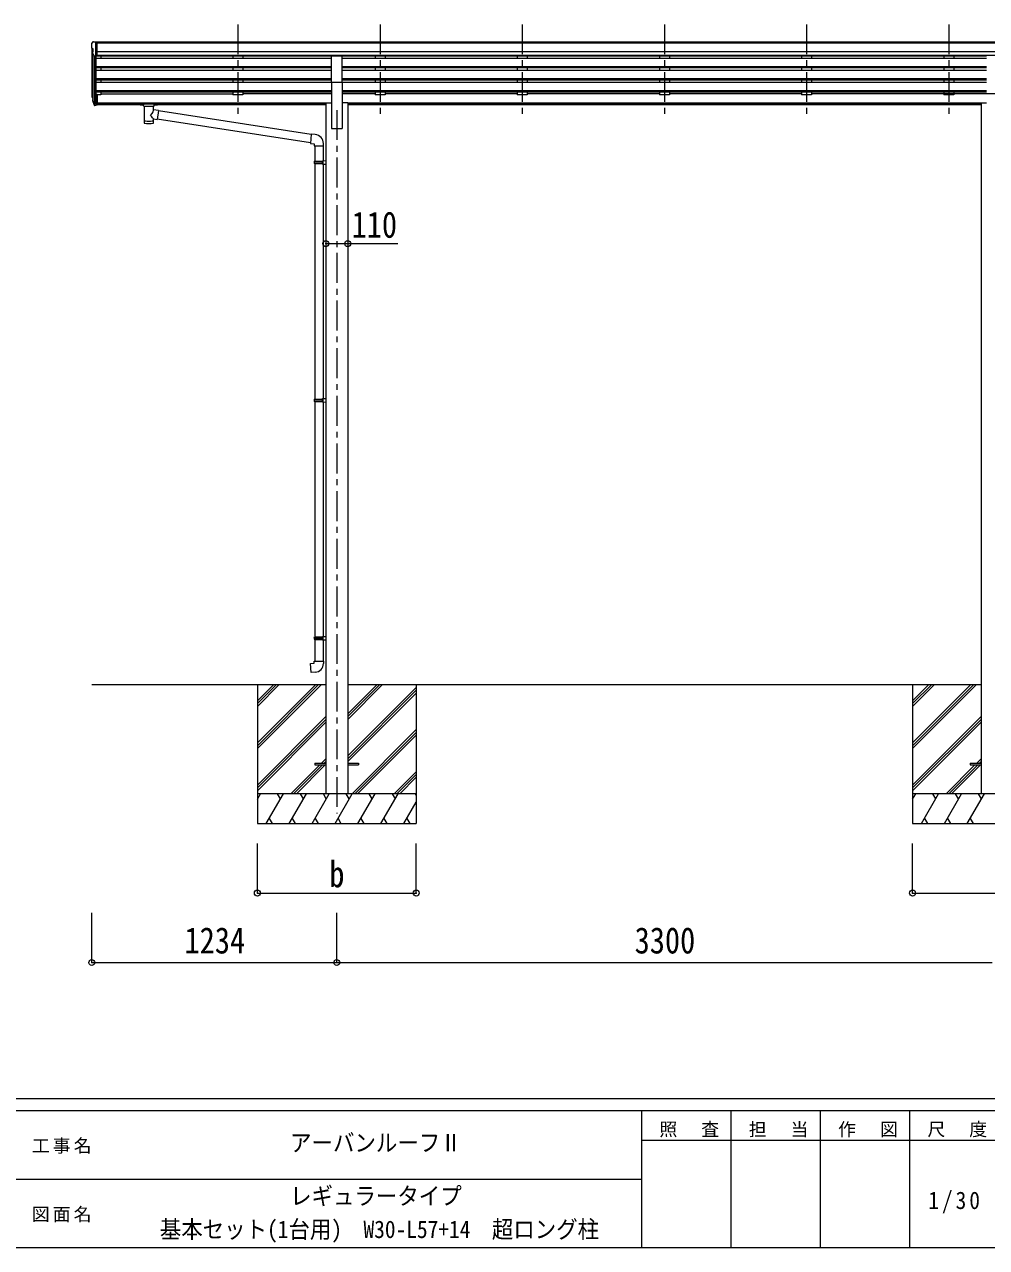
# Model space of a CAD drawing. Units: millimetres at full size, sheet at 1:30; some dimension numbers follow another scale. Extents: x -8432 to 8432, y -5820 to 5820.
# Drawn here: x -407 to 4439, y -5820 to 340 of the extents above; entities that cross this region are included whole.
import ezdxf
from ezdxf.enums import TextEntityAlignment as Align

# ---------------------------------------------------------------- set-up
doc = ezdxf.new("R2010")
doc.units = ezdxf.units.MM
doc.header["$LTSCALE"] = 30
doc.header["$PDMODE"] = 32
doc.header["$PDSIZE"] = 30
doc.linetypes.add('CHAIN1', pattern=[8, 5, -1, 1, -1])
for name, color, linetype, lineweight in [('0-0_0', 7, 'Continuous', 9), ('0-1_本体', 5, 'CHAIN1', 9), ('0-3_ELV2', 4, 'Continuous', 9), ('0-6_OTH_LINE', 6, 'Continuous', 9), ('0-9_OUTLINE', 7, 'Continuous', 9), ('F-0_240', 7, 'Continuous', 9)]:
    doc.layers.add(name, color=color, linetype=linetype, lineweight=lineweight)
doc.styles.add('ＭＳ ゴシック', font='')
doc.styles.get('ＭＳ ゴシック').set_extended_font_data('MS Gothic')

msp = doc.modelspace()

# ---------------------------------------------------------------- linework, layer by layer
at = {"layer": '0-0_0'}
for p, q in [((-67.82, -2984.66), (1110.99, -2984.66)), ((766.19, -2984.66), (766.19, -3684.65)), ((766.19, -3278.83), (1060.36, -2984.66)), ((766.19, -3292.97), (1074.51, -2984.66)), ((766.19, -3307.12), (1088.65, -2984.66)), ((766.19, -3094.99), (876.52, -2984.66)), ((766.19, -3080.84), (862.37, -2984.66)), ((766.19, -3066.7), (848.23, -2984.66)), ((1221.39, -3160.29), (1397.02, -2984.66)), ((1221.39, -3146.14), (1382.87, -2984.66)), ((1221.39, -3132), (1368.73, -2984.66)), ((1221.39, -2984.66), (4410.99, -2984.66)), ((1221.39, -3344.13), (1566.19, -2999.33)), ((1221.39, -3358.27), (1566.19, -3013.48)), ((1566.19, -2984.66), (1566.19, -3684.65)), ((4066.19, -2984.66), (4066.19, -3684.65)), ((4066.19, -3278.83), (4360.36, -2984.66)), ((4066.19, -3292.97), (4374.51, -2984.66)), ((4066.19, -3307.12), (4388.65, -2984.66)), ((4066.19, -3094.99), (4176.52, -2984.66)), ((4066.19, -3080.84), (4162.37, -2984.66)), ((4066.19, -3066.7), (4148.23, -2984.66)), ((1221.39, -3372.42), (1566.19, -3027.62)), ((766.19, -3490.96), (1110.99, -3146.17)), ((766.19, -3505.11), (1110.99, -3160.31)), ((766.19, -3519.25), (1110.99, -3174.45)), ((4066.19, -3490.96), (4410.99, -3146.17)), ((4066.19, -3505.11), (4410.99, -3160.31)), ((4066.19, -3519.25), (4410.99, -3174.45)), ((1242.99, -3534.65), (1566.19, -3211.47)), ((1257.14, -3534.65), (1566.19, -3225.61)), ((1271.28, -3534.65), (1566.19, -3239.75)), ((1089.13, -3380.16), (1110.99, -3358.3)), ((1103.27, -3380.16), (1110.99, -3372.44)), ((4389.13, -3380.16), (4410.99, -3358.3)), ((4403.27, -3380.16), (4410.99, -3372.44)), ((934.63, -3534.65), (1080.13, -3389.16)), ((948.77, -3534.65), (1094.27, -3389.16)), ((962.91, -3534.65), (1108.41, -3389.16)), ((1455.13, -3534.65), (1566.19, -3423.6)), ((1469.27, -3534.65), (1566.19, -3437.74)), ((4234.63, -3534.65), (4380.13, -3389.16)), ((4248.77, -3534.65), (4394.27, -3389.16)), ((4262.91, -3534.65), (4408.41, -3389.16)), ((1483.41, -3534.65), (1566.19, -3451.88)), ((1566.19, -3534.65), (766.19, -3534.65)), ((766.19, -3562.16), (782.06, -3534.65)), ((810.93, -3684.65), (897.53, -3534.65)), ((882.53, -3560.64), (867.53, -3534.65)), ((926.4, -3684.65), (1013, -3534.65)), ((998, -3560.64), (983, -3534.65)), ((1041.87, -3684.65), (1128.47, -3534.65)), ((1113.47, -3560.64), (1098.47, -3534.65)), ((1157.34, -3684.65), (1243.94, -3534.65)), ((1228.94, -3560.64), (1213.94, -3534.65)), ((1272.81, -3684.65), (1359.41, -3534.65)), ((1344.41, -3560.64), (1329.41, -3534.65)), ((1388.28, -3684.65), (1474.88, -3534.65)), ((1444.88, -3534.65), (1459.88, -3560.64)), ((1560.35, -3534.65), (1566.19, -3544.75)), ((4866.19, -3534.65), (4066.19, -3534.65)), ((4066.19, -3562.16), (4082.06, -3534.65)), ((4110.93, -3684.65), (4197.53, -3534.65)), ((4182.53, -3560.64), (4167.53, -3534.65)), ((4226.4, -3684.65), (4313, -3534.65)), ((4298, -3560.64), (4283, -3534.65)), ((4341.87, -3684.65), (4428.47, -3534.65)), ((4413.47, -3560.64), (4398.47, -3534.65)), ((1503.75, -3684.65), (1566.19, -3576.52)), ((766.19, -3684.65), (1566.19, -3684.65)), ((825.93, -3658.68), (840.93, -3684.65)), ((941.4, -3658.68), (956.4, -3684.65)), ((1056.87, -3658.67), (1071.87, -3684.65)), ((1172.34, -3658.67), (1187.34, -3684.65)), ((1287.81, -3658.67), (1302.81, -3684.65)), ((1403.28, -3658.68), (1418.28, -3684.65)), ((1518.75, -3658.68), (1533.75, -3684.65)), ((4066.19, -3684.65), (4866.19, -3684.65)), ((4125.93, -3658.68), (4140.93, -3684.65)), ((4241.4, -3658.68), (4256.4, -3684.65)), ((4356.87, -3658.67), (4371.87, -3684.65))]:
    msp.add_line(p, q, dxfattribs=at)
at = {"layer": '0-1_本体'}
for p, q in [((668.18, 339.75), (668.18, -137.77)), ((1384.18, 339.75), (1384.18, -137.77)), ((2100.18, 339.75), (2100.18, -137.77)), ((2816.18, 339.75), (2816.18, -137.77)), ((3532.18, 339.75), (3532.18, -137.77)), ((4248.19, 339.75), (4248.19, -137.77)), ((1166.19, -91.09), (1166.19, -3634.66))]:
    msp.add_line(p, q, dxfattribs=at)
at = {"layer": '0-3_ELV2'}
for p, q in [((-62.91, 251.66), (-66.97, 245.85)), ((-59.82, 252.23), (-62.15, 252.08)), ((-59.82, 252.23), (-41.32, 252.23)), ((-47.82, 179.24), (-47.82, 252.23)), ((-41.32, 252.23), (-31.32, 252.14)), ((-41.32, 180.24), (-41.32, 252.23)), ((5663.69, 250.62), (-41.32, 250.62)), ((-31.32, 250.62), (-31.32, 252.14)), ((-69.82, 242.85), (-69.82, 242.23)), ((-67.81, 221.65), (-67.81, -13.01)), ((-67.28, 221.04), (-61.97, 217.97)), ((-55.44, 181.05), (-64.44, 196.65)), ((-62.84, 193.88), (-62.84, -39.72)), ((-61.82, 217.71), (-61.82, 201.44)), ((5663.69, 245.41), (-41.32, 245.41)), ((5673.69, 201.87), (-41.32, 201.87)), ((-53.81, 179.72), (-53.82, -58.16)), ((-47.82, 179.24), (-53.02, 179.56)), ((-41.32, 180.24), (-47.82, 180.24)), ((-47.82, 179.24), (-47.82, -13.38)), ((1138.69, 168.27), (-47.82, 168.27)), ((1138.69, 126.39), (-47.82, 126.39)), ((1138.69, 124.89), (-47.82, 124.89)), ((5673.69, 184.02), (-41.32, 184.02)), ((1138.69, 180.77), (-41.32, 180.77)), ((-22.82, 180.77), (-22.82, 168.27)), ((643.18, 180.77), (643.18, 168.27)), ((693.18, 180.77), (693.18, 168.37)), ((1138.69, 49.8), (1138.69, 181.6)), ((1138.69, 181.6), (1193.69, 181.6)), ((1193.69, 49.8), (1193.69, 181.6)), ((4438.68, 180.77), (1193.69, 180.77)), ((4438.68, 168.27), (1193.69, 168.27)), ((4438.68, 126.39), (1193.69, 126.39)), ((4438.68, 124.89), (1193.69, 124.89)), ((1359.18, 180.77), (1359.18, 168.27)), ((1409.18, 180.77), (1409.18, 168.37)), ((2075.18, 180.77), (2075.18, 168.27)), ((2125.18, 180.77), (2125.18, 168.37)), ((2791.18, 180.77), (2791.18, 168.27)), ((2841.18, 180.77), (2841.18, 168.37)), ((3507.18, 180.77), (3507.18, 168.27)), ((3557.18, 180.77), (3557.18, 168.37)), ((4223.19, 180.77), (4223.19, 168.27)), ((4273.19, 180.77), (4273.19, 168.37)), ((1138.69, 120.57), (-47.82, 120.57)), ((1138.69, 107.72), (-47.82, 107.72)), ((1138.69, 65.84), (-47.82, 65.84)), ((1138.69, 64.34), (-47.82, 64.34)), ((-22.82, 120.57), (-22.82, 107.72)), ((643.18, 120.57), (643.18, 107.72)), ((693.18, 120.57), (693.18, 107.72)), ((4438.68, 120.57), (1193.69, 120.57)), ((4438.68, 107.72), (1193.69, 107.72)), ((4438.68, 65.84), (1193.69, 65.84)), ((4438.68, 64.34), (1193.69, 64.34)), ((1359.18, 120.57), (1359.18, 107.72)), ((1409.18, 120.57), (1409.18, 107.72)), ((2075.18, 120.57), (2075.18, 107.72)), ((2125.18, 120.57), (2125.18, 107.72)), ((2791.18, 120.57), (2791.18, 107.72)), ((2841.18, 120.57), (2841.18, 107.72)), ((3507.18, 120.57), (3507.18, 107.72)), ((3557.18, 120.57), (3557.18, 107.72)), ((4223.19, 120.57), (4223.19, 107.72)), ((4273.19, 120.57), (4273.19, 107.72)), ((1138.69, 60.03), (-47.82, 60.03)), ((1138.69, 47.17), (-47.82, 47.17)), ((1138.69, 5.29), (-47.82, 5.29)), ((1138.69, 3.8), (-47.82, 3.8)), ((-22.82, 60.03), (-22.82, 47.17)), ((643.18, 60.03), (643.18, 47.27)), ((693.18, 60.03), (693.18, 47.17)), ((1138.69, 49.8), (1138.69, -184.66)), ((1138.69, 49.8), (1193.69, 49.8)), ((4438.68, 60.03), (1193.69, 60.03)), ((1193.69, 49.8), (1193.69, -184.66)), ((4438.68, 47.17), (1193.69, 47.17)), ((4438.68, 5.29), (1193.69, 5.29)), ((4438.68, 3.8), (1193.69, 3.8)), ((1359.18, 60.03), (1359.18, 47.27)), ((1409.18, 60.03), (1409.18, 47.17)), ((2075.18, 60.03), (2075.18, 47.27)), ((2125.18, 60.03), (2125.18, 47.17)), ((2791.18, 60.03), (2791.18, 47.27)), ((2841.18, 60.03), (2841.18, 47.17)), ((3507.18, 60.03), (3507.18, 47.27)), ((3557.18, 60.03), (3557.18, 47.17)), ((4223.19, 60.03), (4223.19, 47.27)), ((4273.19, 60.03), (4273.19, 47.17)), ((-66.72, -27.57), (-62.84, -35.52)), ((-66.12, -26.19), (-62.84, -33.25)), ((-64.41, -38.84), (-64.07, -43.25)), ((-64.07, -43.25), (-55.26, -66.8)), ((-63.45, -42.68), (-55.26, -58.86)), ((-54.25, -57.73), (-62, -42.33)), ((-47.82, -58.41), (-52.95, -58.41)), ((-47.82, -60.22), (-52.66, -60.22)), ((1138.69, -0.52), (-47.82, -0.52)), ((-47.82, -13.38), (-47.82, -68.15)), ((-41.32, -13.38), (-47.82, -13.38)), ((-41.32, -53.51), (-47.82, -53.51)), ((-41.32, -58.39), (-47.82, -58.39)), ((-41.32, -13.38), (-41.32, -67.41)), ((-22.82, -14.01), (-41.32, -14.01)), ((1110.99, -56.08), (-41.32, -56.08)), ((1110.99, -57.48), (-41.32, -57.48)), ((-22.82, -0.52), (-22.82, -14.01)), ((-22.82, -9.07), (643.18, -9.07)), ((643.18, -0.52), (643.18, -14.01)), ((693.18, -14.01), (643.18, -14.01)), ((693.18, -0.52), (693.18, -14.01)), ((1138.69, -9.07), (693.18, -9.07)), ((1110.99, -55.66), (1110.99, -3534.66)), ((1110.99, -55.66), (1138.69, -55.66)), ((4438.68, -0.52), (1193.69, -0.52)), ((1359.18, -9.07), (1193.69, -9.07)), ((1221.39, -55.66), (1193.69, -55.66)), ((1221.39, -55.66), (1221.39, -3534.66)), ((4410.98, -56.08), (1221.39, -56.08)), ((4410.98, -57.48), (1221.39, -57.48)), ((1359.18, -0.52), (1359.18, -14.01)), ((1409.18, -14.01), (1359.18, -14.01)), ((1409.18, -0.52), (1409.18, -14.01)), ((2075.18, -9.07), (1409.18, -9.07)), ((2075.18, -0.52), (2075.18, -14.01)), ((2125.18, -14.01), (2075.18, -14.01)), ((2125.18, -0.52), (2125.18, -14.01)), ((2791.18, -9.07), (2125.18, -9.07)), ((2791.18, -0.52), (2791.18, -14.01)), ((2841.18, -14.01), (2791.18, -14.01)), ((2841.18, -0.52), (2841.18, -14.01)), ((3507.18, -9.07), (2841.18, -9.07)), ((3507.18, -0.52), (3507.18, -14.01)), ((3557.18, -14.01), (3507.18, -14.01)), ((3557.18, -0.52), (3557.18, -14.01)), ((4438.68, -9.07), (3557.18, -9.07)), ((4223.19, -0.52), (4223.19, -14.01)), ((4493.68, -9.07), (4223.19, -9.07)), ((4273.19, -14.01), (4223.19, -14.01)), ((4273.19, -0.52), (4273.19, -14.01)), ((5655.19, -9.07), (4273.19, -9.07)), ((4410.99, -55.66), (4410.99, -3534.66)), ((4410.99, -55.66), (4438.69, -55.66)), ((-47.82, -68.15), (-52.66, -68.15)), ((-41.32, -67.41), (-47.82, -67.41)), ((192.68, -65.17), (-41.32, -65.17)), ((1110.99, -65.17), (246.68, -65.17)), ((4410.98, -65.17), (1221.39, -65.17)), ((1138.69, -184.66), (1193.69, -184.66)), ((1056.19, -3380.16), (1110.99, -3380.16)), ((1221.39, -3380.16), (1276.19, -3380.16)), ((1276.19, -3380.16), (1276.19, -3389.16)), ((4356.19, -3380.16), (4410.99, -3380.16)), ((1221.39, -3389.16), (1276.19, -3389.16))]:
    msp.add_line(p, q, dxfattribs=at)
for points in [[(1056.19, -3380.16), (1056.19, -3389.16), (1110.99, -3389.16)], [(4356.19, -3380.16), (4356.19, -3389.16), (4410.99, -3389.16)]]:
    msp.add_lwpolyline(points, dxfattribs=at)
for centre, radius, start, end in [((-62.09, 251.09), 1, 93.5, 145), ((-66.82, 242.85), 3, 93, 180), ((132.18, 242.23), 202, 180, 184.94904), ((-62.91, 225.41), 6.18, 185.7035, 224.99897), ((-61.84, 198.15), 3, 94.7167, 210), ((-62.12, 201.44), 0.3, 274.7167, 0), ((-62.12, 217.71), 0.3, 0, 60), ((-52.84, 182.55), 3, 210, 266.5), ((-38.63, -18.45), 29.53, 186.50806, 197.98144), ((-37.23, -16.69), 30.41, 187.1552, 198.19734)]:
    msp.add_arc(centre, radius, start, end, dxfattribs=at)
for centre, major_axis, ratio, start_param, end_param in [((20.84, -18.88), (-89.06, 1.43), 0.57596, 6.1962358, 6.3678173), ((20.05, -12.21), (87.93, 4.42), 0.541684, 3.0659337, 3.2228513), ((-63.1, -38.84), (1.3, 0), 0.90356, 1.3700892, 3.347195), ((22.82, -22.65), (-89.07, 0), 0.90356, 0.2056023, 0.2515348), ((22.1, -18.79), (-88.05, 0), 0.90356, 0.2662965, 0.3003836), ((-52.66, -57.51), (-3, 0), 0.90356, 0.5235988, 1.5707963), ((-52.95, -57.05), (-1.5, 0), 0.90356, 0.5235988, 1.5707963), ((-52.66, -65.44), (3, 0), 0.90356, 3.6651914, 4.712389)]:
    msp.add_ellipse(centre, major_axis=major_axis, ratio=ratio, start_param=start_param, end_param=end_param, dxfattribs=at)
at = {"layer": '0-6_OTH_LINE'}
for p, q in [((1110.99, -764.21), (1221.39, -764.21)), ((766.19, -4034.65), (766.19, -3784.67)), ((1566.19, -4034.65), (1566.19, -3784.67)), ((4066.19, -4034.65), (4066.19, -3784.67)), ((766.19, -4034.65), (1566.19, -4034.65)), ((4066.19, -4034.65), (4866.19, -4034.65)), ((-67.81, -4384.65), (-67.81, -4134.65)), ((1166.19, -4384.65), (1166.19, -4134.65)), ((-67.81, -4384.65), (1166.19, -4384.65)), ((1166.19, -4384.65), (4466.19, -4384.65))]:
    msp.add_line(p, q, dxfattribs=at)
at = {"layer": '0-6_OTH_LINE', "lineweight": 18}
msp.add_line((1221.39, -764.21), (1472.86, -764.21), dxfattribs=at)
at = {"layer": '0-6_OTH_LINE'}
for p in [(1110.99, -764.21), (1221.39, -764.21), (766.19, -4034.65), (1566.19, -4034.65), (4066.19, -4034.65), (-67.81, -4384.65), (1166.19, -4384.65)]:
    msp.add_point(p, dxfattribs=at)
at = {"layer": '0-9_OUTLINE'}
for p, q in [((176.19, -58.26), (176.19, -64.01)), ((178.19, -57.59), (261.19, -57.59)), ((178.19, -59.77), (261.19, -59.77)), ((263.19, -58.26), (263.19, -64.01)), ((178.19, -64.68), (192.69, -64.68)), ((192.69, -70.32), (192.69, -63.77)), ((196.79, -71.24), (196.77, -156.68)), ((267.8, -93.89), (242.58, -89.98)), ((242.59, -89.99), (242.59, -71.24)), ((246.69, -70.32), (246.69, -63.77)), ((246.69, -64.68), (261.19, -64.68)), ((267.8, -93.89), (260.78, -139.15)), ((1036.79, -215.25), (267.49, -95.91)), ((242.6, -156.68), (242.58, -136.02)), ((242.58, -136.33), (260.78, -139.15)), ((1033.12, -257.19), (261.05, -137.41)), ((1057.8, -215.13), (1036.96, -213.31)), ((1052.87, -270.88), (1098.87, -270.88)), ((1054.99, -270.88), (1054.99, -348.72)), ((1096.99, -270.88), (1096.99, -346.16)), ((1098.87, -270.88), (1098.87, -259.96)), ((1052.99, -350.72), (1053.99, -348.72)), ((1052.99, -350.72), (1096.99, -350.72)), ((1052.99, -350.72), (1052.99, -358.72)), ((1052.99, -358.72), (1096.99, -358.72)), ((1052.99, -358.72), (1053.99, -360.72)), ((1053.99, -348.72), (1096.99, -348.72)), ((1053.99, -360.72), (1096.99, -360.72)), ((1054.99, -360.72), (1054.99, -1546.91)), ((1092.51, -350.72), (1092.08, -348.72)), ((1094.99, -346.22), (1110.99, -345.75)), ((1094.99, -348.22), (1094.99, -346.22)), ((1094.99, -348.22), (1096.99, -348.22)), ((1094.99, -363.22), (1094.99, -361.22)), ((1094.99, -363.22), (1110.99, -363.69)), ((1096.99, -363.28), (1096.99, -1544.35)), ((1110.99, -345.75), (1110.99, -363.69)), ((1052.99, -1548.91), (1053.99, -1546.91)), ((1052.99, -1548.91), (1096.99, -1548.91)), ((1052.99, -1548.91), (1052.99, -1556.91)), ((1052.99, -1556.91), (1096.99, -1556.91)), ((1052.99, -1556.91), (1053.99, -1558.91)), ((1053.99, -1546.91), (1096.99, -1546.91)), ((1053.99, -1558.91), (1096.99, -1558.91)), ((1054.99, -1558.91), (1054.99, -2745.1)), ((1092.51, -1548.91), (1092.08, -1546.91)), ((1094.99, -1544.41), (1110.99, -1543.94)), ((1094.99, -1546.41), (1094.99, -1544.41)), ((1094.99, -1546.41), (1096.99, -1546.41)), ((1094.99, -1561.41), (1094.99, -1559.41)), ((1094.99, -1561.41), (1110.99, -1561.88)), ((1096.99, -1561.47), (1096.99, -2742.54)), ((1110.99, -1543.94), (1110.99, -1561.88)), ((1052.99, -2747.1), (1053.99, -2745.1)), ((1052.99, -2747.1), (1096.99, -2747.1)), ((1052.99, -2747.1), (1052.99, -2755.1)), ((1052.99, -2755.1), (1096.99, -2755.1)), ((1052.99, -2755.1), (1053.99, -2757.1)), ((1053.99, -2745.1), (1096.99, -2745.1)), ((1053.99, -2757.1), (1096.99, -2757.1)), ((1054.99, -2757.1), (1054.99, -2867.1)), ((1092.51, -2747.1), (1092.08, -2745.1)), ((1094.99, -2742.6), (1110.99, -2742.13)), ((1094.99, -2744.6), (1094.99, -2742.6)), ((1094.99, -2744.6), (1096.99, -2744.6)), ((1094.99, -2759.6), (1094.99, -2757.6)), ((1094.99, -2759.6), (1110.99, -2760.07)), ((1096.99, -2759.66), (1096.99, -2867.1)), ((1110.99, -2742.13), (1110.99, -2760.07)), ((1052.99, -2867.1), (1098.99, -2867.1)), ((1052.99, -2877.1), (1052.99, -2867.1)), ((1098.99, -2867.1), (1098.99, -2878.01))]:
    msp.add_line(p, q, dxfattribs=at)
for points in [[(176.19, -58.26), (176.22, -58.06), (176.31, -57.92), (176.4, -57.83), (176.51, -57.77), (176.63, -57.72), (176.92, -57.66), (177.41, -57.61), (177.95, -57.59), (178.19, -57.59)], [(261.19, -57.59), (261.54, -57.6), (262.07, -57.62), (262.52, -57.67), (262.82, -57.75), (262.99, -57.85), (263.11, -57.99), (263.18, -58.17), (263.19, -58.26)], [(176.19, -64.01), (176.22, -64.21), (176.31, -64.35), (176.4, -64.44), (176.51, -64.5), (176.63, -64.55), (176.92, -64.61), (177.41, -64.65), (177.95, -64.68), (178.19, -64.68)], [(261.19, -64.68), (261.54, -64.67), (262.07, -64.65), (262.52, -64.6), (262.82, -64.52), (262.99, -64.42), (263.11, -64.28), (263.18, -64.1), (263.19, -64.01)], [(1036.96, -213.31), (1032.95, -259.13), (1052.87, -260.88), (1052.87, -270.88)], [(1092.51, -350.72), (1092.51, -358.72), (1092.08, -360.72)], [(1094.99, -361.22), (1096.99, -361.22), (1096.99, -348.22)], [(1092.51, -1548.91), (1092.51, -1556.91), (1092.08, -1558.91)], [(1094.99, -1559.41), (1096.99, -1559.41), (1096.99, -1546.41)], [(1092.51, -2747.1), (1092.51, -2755.1), (1092.08, -2757.1)], [(1094.99, -2757.6), (1096.99, -2757.6), (1096.99, -2744.6)], [(1057.91, -2922.84), (1037.07, -2924.67), (1033.06, -2878.84), (1052.99, -2877.1)]]:
    msp.add_lwpolyline(points, dxfattribs=at)
for centre, start, end in [((1053.87, -259.96), 0, 85), ((1053.99, -2878.01), 275, 0)]:
    msp.add_arc(centre, 45, start, end, dxfattribs=at)
for centre, major_axis, ratio, start_param, end_param in [((178.19, -59.99), (2, 0), 0.109601, 3.1415927, 4.712389), ((261.19, -59.99), (2, 0), 0.109601, 4.712389, 6.2831853), ((219.69, -70.24), (27.06, 0), 0.069685, 3.1415927, 6.2831853), ((219.69, -63.77), (27, 0), 0.070066, 6.2831853, 9.424778), ((219.68, -116.52), (-22.81, -26.62), 0.234429, 1.6855472, 3.1268519), ((222.24, -113.88), (20.32, -22.25), 0.045535, 0.0389954, 1.3075346), ((230.69, -67.76), (16, 0), 0.361356, 6.2636979, 6.2831853), ((219.69, -156.68), (22.92, 0), 0.101955, 3.1415499, 6.2833984), ((219.69, -144.24), (22.91, 0), 0.122865, 3.1415927, 6.2831853)]:
    msp.add_ellipse(centre, major_axis=major_axis, ratio=ratio, start_param=start_param, end_param=end_param, dxfattribs=at)
at = {"layer": 'F-0_240', "color": 5}
for p, q in [((-8432.06, -5070), (8007.94, -5070)), ((-8432.06, -5130), (5341.19, -5130)), ((2701.18, -5130), (2701.18, -5820)), ((3151.18, -5130), (3151.18, -5820)), ((3601.18, -5130), (3601.18, -5820)), ((4051.18, -5130), (4051.18, -5820)), ((2701.18, -5280), (4501.18, -5280)), ((-3448.82, -5475), (2701.18, -5475)), ((-8432.06, -5820), (8007.94, -5820))]:
    msp.add_line(p, q, dxfattribs=at)

# ---------------------------------------------------------------- texts
at = {"layer": '0-6_OTH_LINE', "color": 7, "style": 'ＭＳ ゴシック', "width": 0.85}
for s, p in [('110', (1240.73, -774.15)), ('b', (1128.69, -4044.65)), ('1234', (399.19, -4378.65)), ('3300', (2666.19, -4378.65))]:
    msp.add_text(s, height=132, dxfattribs=at).set_placement(p, align=Align.BOTTOM_LEFT)
at = {"layer": 'F-0_240', "style": 'ＭＳ ゴシック', "width": 0.9}
for s, p in [('アーバンルーフⅡ', (931.18, -5362.5)), ('レギュラータイプ', (931.18, -5630.88)), ('基本セット(1台用)\u3000W30-L57+14\u3000超ロング柱', (274.93, -5798.5))]:
    msp.add_text(s, height=87.98, dxfattribs=at).set_placement(p, align=Align.BOTTOM_LEFT)
at = {"layer": 'F-0_240', "attachment_point": 7, "style": 'ＭＳ ゴシック'}
for s, insert, char_height in [('\\T1.17;照\u3000査', (2791.19, -5265), 65.98), ('\\T1.17;担\u3000当', (3241.19, -5265), 65.98), ('\\T1.17;作\u3000図', (3691.18, -5265), 65.98), ('\\T1.17;尺\u3000度', (4141.19, -5265), 65.98), ('\\T1.17;工事名', (-369.71, -5347.5), 65.98), ('\\T1.28;\\W0.9;1/30', (4144.93, -5647.5), 87.98), ('\\T1.17;図面名', (-369.71, -5692.5), 65.98)]:
    msp.add_mtext(s, dxfattribs=dict(at, insert=insert, char_height=char_height))

doc.saveas('drawing.dxf')
